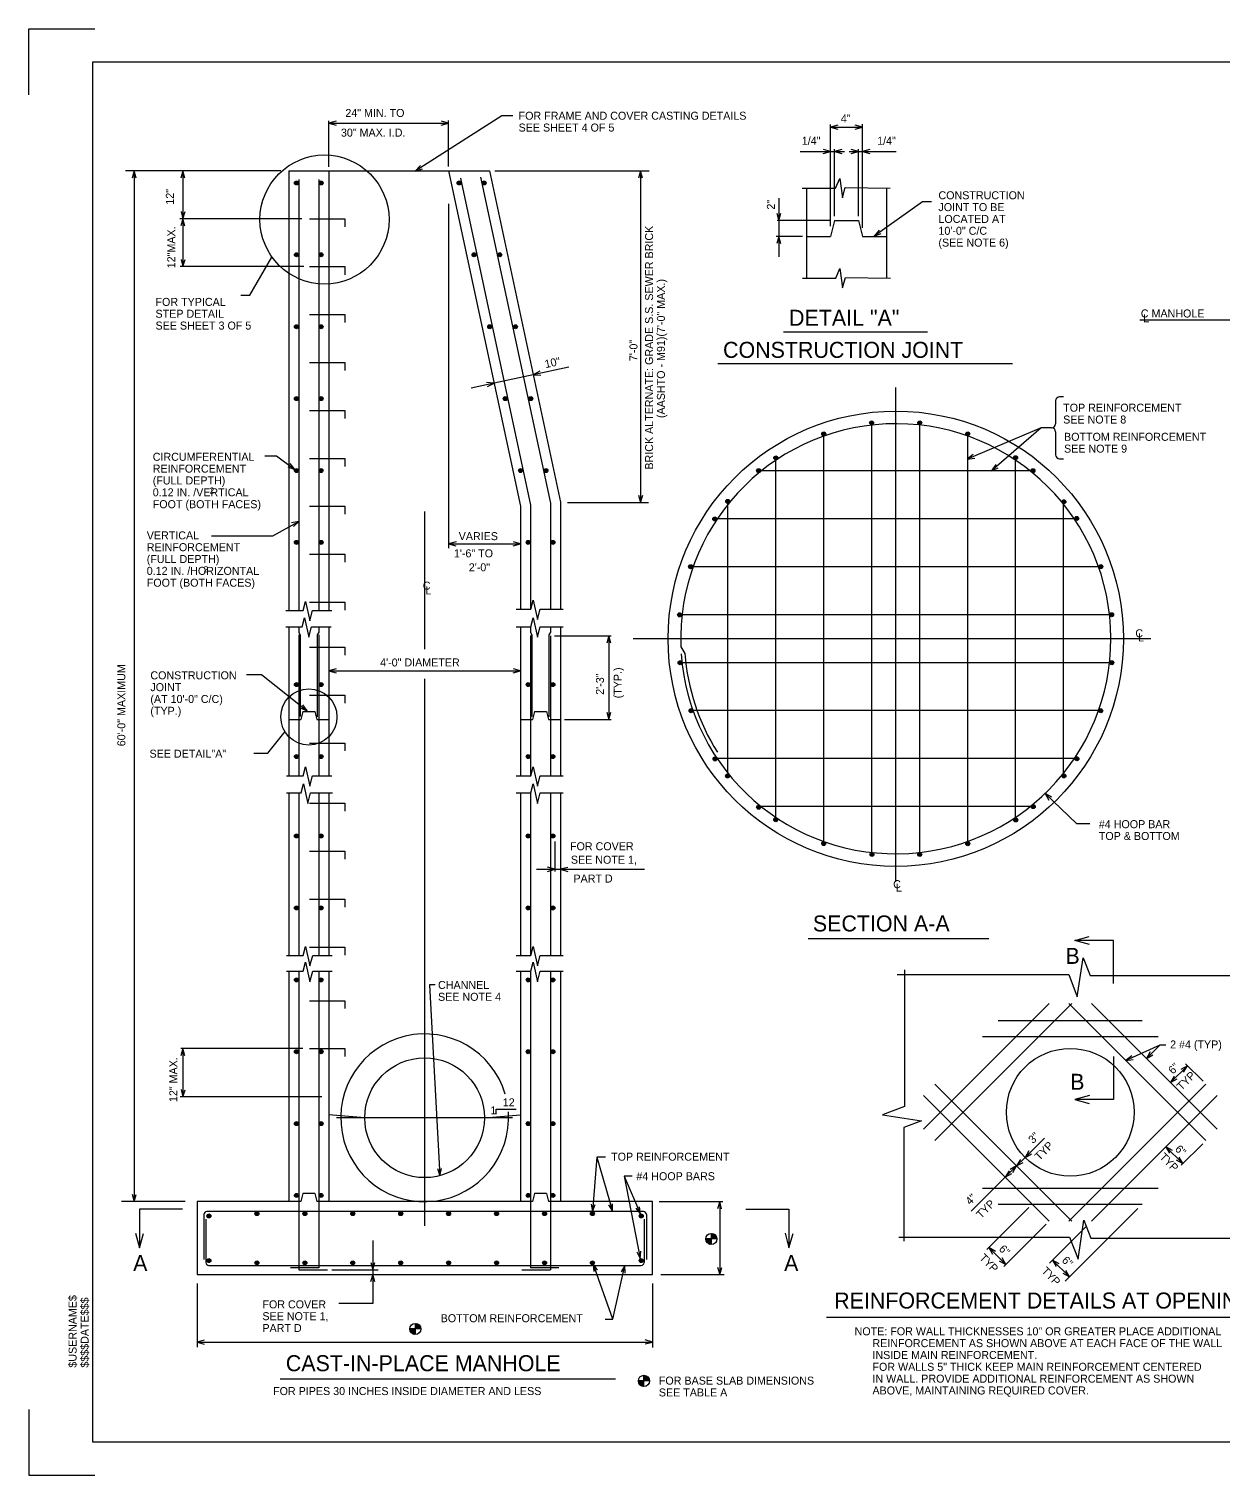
# Model space of a CAD drawing. Extents: x 150.5 to 188.6, y 6.9 to 28.9.
# Drawn here: x 150.53 to 168.7, y 6.86 to 28.86 of the extents above; entities that cross this region are included whole.
import ezdxf

# ---------------------------------------------------------------- set-up
doc = ezdxf.new("R2010")
doc.units = 0
for name, color, linetype in [('Border', 7, 'Continuous'), ('Level 1', 7, 'Continuous'), ('Plot', 7, 'Continuous'), ('Text', 7, 'Continuous')]:
    doc.layers.add(name, color=color, linetype=linetype)

msp = doc.modelspace()

# ---------------------------------------------------------------- linework, layer by layer
at = {"layer": 'Border'}
msp.add_lwpolyline([(177.152, 7.36), (177.152, 12.178), (185.042, 12.178), (185.042, 11.037), (177.152, 11.037), (177.152, 8.374), (185.042, 8.374), (185.042, 7.36), (151.507, 7.36), (151.507, 28.356), (185.042, 28.356), (185.042, 8.374)], dxfattribs=at)
at = {"layer": 'Level 1'}
for p, q in [((155.095, 26.758), (155.095, 27.46)), ((155.095, 27.424), (156.918, 27.424)), ((156.918, 26.763), (156.918, 27.465)), ((162.727, 25.854), (162.727, 27.402)), ((162.727, 27.361), (163.213, 27.361)), ((162.727, 27.242), (162.727, 27.316)), ((163.213, 25.83), (163.213, 27.409)), ((162.262, 26.992), (162.727, 26.992)), ((162.727, 26.992), (162.788, 26.992)), ((162.788, 26.01), (162.788, 27.029)), ((162.788, 26.992), (162.938, 26.992)), ((163.008, 26.992), (163.152, 26.992)), ((163.152, 26.01), (163.152, 27.025)), ((163.152, 26.992), (163.213, 26.992)), ((163.213, 26.992), (163.724, 26.992)), ((154.364, 26.698), (152.005, 26.698)), ((152.134, 26.698), (152.134, 11.018)), ((152.878, 26.698), (152.878, 25.969)), ((154.488, 26.698), (157.539, 26.698)), ((154.488, 26.698), (154.488, 20.011)), ((155.095, 26.698), (155.095, 20.011)), ((157.619, 26.698), (159.97, 26.698)), ((159.837, 26.698), (159.837, 21.652)), ((154.64, 26.565), (154.64, 20.011)), ((154.944, 26.565), (154.944, 20.011)), ((162.362, 26.435), (162.362, 25.065)), ((163.577, 26.435), (163.577, 25.065)), ((156.918, 26.198), (156.918, 20.958)), ((161.941, 26.282), (161.941, 25.943)), ((154.687, 25.969), (152.831, 25.969)), ((152.878, 25.969), (152.878, 25.24)), ((162.709, 25.943), (161.912, 25.943)), ((161.941, 25.943), (161.941, 25.691)), ((162.788, 25.943), (162.727, 25.7)), ((162.788, 25.943), (163.152, 25.943)), ((163.152, 25.943), (163.213, 25.7)), ((162.301, 25.7), (161.9, 25.7)), ((161.941, 25.7), (161.941, 25.388)), ((162.362, 25.7), (162.727, 25.7)), ((163.213, 25.7), (163.577, 25.7)), ((154.714, 25.24), (152.835, 25.24)), ((167.432, 24.43), (173.101, 24.43)), ((162.009, 24.247), (164.202, 24.247)), ((161.014, 23.765), (165.492, 23.765)), ((158.204, 23.596), (157.61, 23.468)), ((158.747, 23.712), (158.204, 23.596)), ((157.61, 23.468), (157.263, 23.394)), ((163.718, 15.881), (163.718, 23.402)), ((162.624, 16.497), (162.624, 22.663)), ((163.354, 16.329), (163.354, 22.831)), ((164.083, 16.329), (164.083, 22.831)), ((165.93, 22.789), (164.805, 22.311)), ((164.812, 16.497), (164.812, 22.663)), ((165.93, 22.789), (165.173, 22.134)), ((166.087, 22.789), (165.93, 22.789)), ((154.125, 22.363), (154.298, 22.363)), ((154.298, 22.363), (154.577, 22.153)), ((161.896, 16.864), (161.896, 22.297)), ((165.541, 16.864), (165.541, 22.297)), ((165.765, 22.132), (161.671, 22.132)), ((158.726, 21.652), (159.959, 21.652)), ((161.166, 17.533), (161.166, 21.668)), ((166.27, 17.533), (166.27, 21.627)), ((156.554, 19.42), (156.554, 21.515)), ((166.435, 21.403), (160.967, 21.403)), ((156.918, 21.025), (158.012, 21.025)), ((166.801, 20.674), (160.635, 20.674)), ((166.969, 19.945), (160.467, 19.945)), ((154.488, 19.756), (154.488, 17.506)), ((154.64, 19.756), (154.64, 19.676)), ((154.64, 19.676), (154.662, 19.64)), ((154.64, 19.64), (154.64, 17.506)), ((154.944, 19.678), (154.92, 19.64)), ((154.944, 19.756), (154.944, 19.678)), ((154.944, 19.64), (154.944, 17.506)), ((155.095, 19.756), (155.095, 17.506)), ((158.163, 19.676), (158.185, 19.64)), ((158.467, 19.678), (158.444, 19.64)), ((158.53, 19.623), (159.389, 19.623)), ((159.356, 19.623), (159.356, 18.353)), ((167.599, 19.58), (159.724, 19.58)), ((160.449, 19.458), (160.512, 19.355)), ((166.969, 19.216), (160.467, 19.216)), ((155.095, 19.091), (158.012, 19.091)), ((156.554, 10.651), (156.554, 18.973)), ((166.801, 18.487), (160.635, 18.487)), ((154.488, 18.353), (154.67, 18.353)), ((154.701, 18.475), (154.67, 18.353)), ((154.701, 18.475), (154.883, 18.475)), ((154.883, 18.475), (154.913, 18.353)), ((154.913, 18.353), (155.095, 18.353)), ((158.012, 18.353), (158.194, 18.353)), ((158.224, 18.475), (158.194, 18.353)), ((158.224, 18.475), (158.406, 18.475)), ((158.406, 18.475), (158.437, 18.353)), ((158.437, 18.353), (158.619, 18.353)), ((158.679, 18.353), (159.389, 18.353)), ((166.435, 17.758), (161.002, 17.758)), ((154.488, 17.235), (154.488, 14.765)), ((154.64, 17.235), (154.64, 14.765)), ((154.944, 17.235), (154.944, 14.765)), ((155.095, 17.235), (155.095, 14.765)), ((165.765, 17.029), (161.671, 17.029)), ((158.533, 16.497), (158.532, 16.04)), ((158.254, 16.073), (158.532, 16.073)), ((158.532, 16.073), (158.619, 16.073)), ((158.619, 16.073), (159.897, 16.073)), ((162.387, 15.023), (165.134, 15.023)), ((154.488, 14.522), (154.488, 11.018)), ((154.64, 14.522), (154.64, 9.98)), ((154.944, 14.522), (154.944, 10.009)), ((155.095, 14.522), (155.095, 11.018)), ((164.138, 12.119), (166.051, 14.031)), ((164.31, 11.947), (166.394, 14.031)), ((166.349, 14.031), (168.434, 11.947)), ((166.693, 14.031), (168.606, 12.119)), ((165.277, 13.774), (167.466, 13.774)), ((165.035, 13.531), (167.709, 13.531)), ((154.7, 13.346), (152.844, 13.346)), ((152.878, 13.346), (152.878, 12.61)), ((168.154, 13.086), (167.896, 12.828)), ((168.126, 13.114), (168.391, 12.849)), ((164.31, 12.806), (166.394, 10.722)), ((166.35, 10.722), (168.434, 12.806)), ((154.988, 12.61), (152.835, 12.61)), ((164.138, 12.634), (166.051, 10.722)), ((166.693, 10.722), (168.606, 12.634)), ((155.642, 12.294), (155.095, 12.34)), ((157.465, 12.294), (158.012, 12.34)), ((157.891, 12.294), (155.211, 12.294)), ((165.685, 11.689), (165.978, 11.983)), ((168.387, 11.9), (168.06, 11.574)), ((159.171, 11.693), (159.108, 10.868)), ((165.556, 11.561), (165.685, 11.689)), ((167.825, 11.854), (168.083, 11.596)), ((164.867, 10.871), (165.556, 11.561)), ((165.035, 11.222), (167.709, 11.222)), ((152.913, 11.018), (151.941, 11.018)), ((153.091, 11.018), (153.091, 9.908)), ((154.67, 11.018), (153.091, 11.018)), ((154.7, 11.14), (154.67, 11.018)), ((154.883, 11.14), (154.7, 11.14)), ((154.883, 11.14), (154.913, 11.018)), ((158.194, 11.018), (154.913, 11.018)), ((158.406, 11.14), (158.224, 11.14)), ((160.016, 11.018), (158.437, 11.018)), ((160.016, 9.908), (160.016, 11.018)), ((160.122, 11.018), (161.09, 11.018)), ((161.04, 11.018), (161.04, 9.908)), ((153.195, 10.821), (153.195, 10.139)), ((159.88, 10.866), (153.24, 10.866)), ((159.926, 10.821), (159.926, 10.139)), ((165.103, 10.289), (165.741, 10.928)), ((165.277, 10.98), (167.466, 10.98)), ((166.294, 9.807), (167.401, 10.914)), ((153.227, 10.754), (153.227, 10.092)), ((159.891, 10.754), (159.891, 10.092)), ((165.36, 10.032), (166.006, 10.677)), ((166.054, 10.083), (166.608, 10.636)), ((155.763, 10.427), (155.763, 9.98)), ((160.91, 10.366), (160.828, 10.447)), ((160.999, 10.451), (160.829, 10.451)), ((160.894, 10.368), (160.831, 10.432)), ((160.914, 10.376), (160.839, 10.451)), ((160.873, 10.376), (160.839, 10.411)), ((160.914, 10.389), (160.851, 10.451)), ((160.914, 10.402), (160.865, 10.451)), ((160.914, 10.416), (160.879, 10.451)), ((160.914, 10.429), (160.892, 10.451)), ((160.914, 10.443), (160.905, 10.451)), ((160.998, 10.451), (160.914, 10.536)), ((160.914, 10.366), (160.914, 10.536)), ((160.986, 10.451), (160.914, 10.523)), ((160.972, 10.451), (160.914, 10.51)), ((160.959, 10.451), (160.914, 10.496)), ((160.945, 10.451), (160.914, 10.483)), ((160.932, 10.451), (160.914, 10.469)), ((160.919, 10.451), (160.914, 10.456)), ((160.997, 10.466), (160.928, 10.534)), ((160.991, 10.485), (160.947, 10.529)), ((165.132, 10.319), (165.39, 10.062)), ((166.101, 10.129), (166.358, 9.872)), ((153.091, 9.908), (160.016, 9.908)), ((153.273, 10.047), (159.846, 10.047)), ((154.944, 10.009), (154.511, 10.009)), ((154.64, 9.98), (155.075, 9.98)), ((155.14, 9.98), (155.846, 9.98)), ((155.763, 9.98), (155.763, 9.908)), ((155.763, 9.908), (155.763, 9.469)), ((158.032, 9.98), (158.467, 9.98)), ((158.596, 10.011), (158.163, 10.011)), ((159.413, 9.233), (159.116, 10.07)), ((160.143, 9.908), (161.11, 9.908)), ((153.091, 9.774), (153.091, 8.806)), ((160.016, 9.774), (160.016, 8.802)), ((155.763, 9.469), (155.25, 9.469)), ((162.665, 9.261), (170.732, 9.261)), ((156.497, 9.082), (156.327, 9.082)), ((156.408, 8.997), (156.327, 9.078)), ((156.393, 8.999), (156.329, 9.063)), ((156.412, 9.007), (156.337, 9.082)), ((156.372, 9.007), (156.337, 9.041)), ((156.412, 9.02), (156.35, 9.082)), ((156.412, 9.033), (156.364, 9.082)), ((156.412, 9.047), (156.377, 9.082)), ((156.412, 9.06), (156.39, 9.082)), ((156.412, 9.074), (156.404, 9.082)), ((156.497, 9.082), (156.412, 9.167)), ((156.412, 8.997), (156.412, 9.167)), ((156.484, 9.082), (156.412, 9.154)), ((156.47, 9.082), (156.412, 9.141)), ((156.457, 9.082), (156.412, 9.127)), ((156.444, 9.082), (156.412, 9.114)), ((156.431, 9.082), (156.412, 9.1)), ((156.417, 9.082), (156.412, 9.087)), ((156.496, 9.097), (156.427, 9.165)), ((156.49, 9.116), (156.446, 9.16)), ((153.091, 8.883), (160.016, 8.883)), ((159.973, 8.292), (159.888, 8.377)), ((159.888, 8.207), (159.888, 8.377)), ((159.96, 8.291), (159.888, 8.364)), ((159.972, 8.306), (159.903, 8.375)), ((159.966, 8.326), (159.922, 8.369)), ((154.357, 8.324), (159.457, 8.324)), ((159.973, 8.291), (159.803, 8.291)), ((159.884, 8.206), (159.803, 8.288)), ((159.869, 8.208), (159.805, 8.273)), ((159.888, 8.217), (159.813, 8.291)), ((159.848, 8.217), (159.813, 8.251)), ((159.888, 8.23), (159.826, 8.291)), ((159.888, 8.243), (159.839, 8.291)), ((159.888, 8.257), (159.853, 8.291)), ((159.888, 8.27), (159.866, 8.291)), ((159.888, 8.283), (159.879, 8.291)), ((159.946, 8.291), (159.888, 8.35)), ((159.933, 8.291), (159.888, 8.337)), ((159.92, 8.291), (159.888, 8.323)), ((159.906, 8.291), (159.888, 8.31)), ((159.893, 8.291), (159.888, 8.297))]:
    msp.add_line(p, q, dxfattribs=at)
for points in [[(157.895, 27.532), (157.727, 27.532), (156.411, 26.694)], [(155.207, 27.454), (155.095, 27.424), (155.205, 27.393)], [(156.806, 27.394), (156.918, 27.424), (156.808, 27.455)], [(162.839, 27.391), (162.727, 27.361), (162.837, 27.33)], [(163.101, 27.331), (163.213, 27.361), (163.103, 27.392)], [(162.615, 26.961), (162.727, 26.992), (162.617, 27.023)], [(162.899, 27.022), (162.788, 26.992), (162.898, 26.96)], [(163.04, 26.961), (163.152, 26.992), (163.042, 27.023)], [(163.325, 27.022), (163.213, 26.992), (163.323, 26.96)], [(152.164, 26.586), (152.134, 26.698), (152.103, 26.588)], [(152.908, 26.586), (152.878, 26.698), (152.847, 26.588)], [(156.489, 26.779), (156.411, 26.694), (156.52, 26.727)], [(156.918, 26.698), (158.012, 21.595), (158.012, 20.031)], [(157.539, 26.698), (158.619, 21.659), (158.619, 20.031)], [(159.868, 26.586), (159.837, 26.698), (159.806, 26.588)], [(157.098, 26.584), (158.163, 21.611), (158.163, 20.031)], [(157.404, 26.603), (158.467, 21.643), (158.467, 20.031)], [(162.296, 26.435), (162.803, 26.435), (162.865, 26.582), (162.906, 26.288), (162.947, 26.443), (163.633, 26.434)], [(164.26, 26.227), (164.123, 26.227), (163.391, 25.704)], [(152.908, 25.857), (152.878, 25.969), (152.847, 25.859)], [(152.848, 26.08), (152.878, 25.969), (152.909, 26.078)], [(154.804, 25.969), (155.339, 25.969), (155.339, 25.847)], [(161.911, 26.055), (161.941, 25.943), (161.972, 26.053)], [(163.464, 25.793), (163.391, 25.704), (163.498, 25.742)], [(161.971, 25.588), (161.941, 25.7), (161.91, 25.59)], [(152.848, 25.351), (152.878, 25.24), (152.909, 25.349)], [(153.76, 24.808), (153.897, 24.808), (154.231, 25.385)], [(154.804, 25.24), (155.339, 25.24), (155.339, 25.118)], [(162.301, 25.065), (162.808, 25.065), (162.869, 25.212), (162.91, 24.918), (162.951, 25.073), (163.638, 25.064)], [(154.804, 24.511), (155.339, 24.511), (155.339, 24.389)], [(154.804, 23.782), (155.339, 23.782), (155.339, 23.66)], [(158.307, 23.649), (158.204, 23.596), (158.318, 23.588)], [(157.507, 23.416), (157.61, 23.468), (157.496, 23.476)], [(166.148, 23.199), (166.148, 22.85)], [(166.271, 23.26), (166.209, 23.26)], [(154.804, 23.053), (155.339, 23.053), (155.339, 22.931)], [(166.148, 22.728), (166.148, 22.379)], [(154.47, 22.196), (154.577, 22.153), (154.508, 22.244)], [(154.804, 22.324), (155.339, 22.324), (155.339, 22.202)], [(164.896, 22.383), (164.805, 22.311), (164.918, 22.326)], [(165.238, 22.23), (165.173, 22.134), (165.276, 22.182)], [(166.209, 22.318), (166.271, 22.318)], [(154.804, 21.595), (155.339, 21.595), (155.339, 21.473)], [(159.807, 21.764), (159.837, 21.652), (159.869, 21.762)], [(153.31, 21.148), (154.242, 21.148), (154.641, 21.366)], [(154.557, 21.286), (154.641, 21.366), (154.529, 21.341)], [(157.03, 21.055), (156.918, 21.025), (157.028, 20.994)], [(157.9, 20.995), (158.012, 21.025), (157.902, 21.056)], [(154.804, 20.866), (155.339, 20.866), (155.339, 20.744)], [(154.44, 20.011), (154.704, 20.011), (154.74, 20.148), (154.805, 19.852), (154.848, 20.011), (155.144, 20.011)], [(154.804, 20.136), (155.339, 20.136), (155.339, 20.015)], [(157.943, 20.031), (158.166, 20.031), (158.202, 20.168), (158.267, 19.872), (158.311, 20.031), (158.658, 20.031)], [(154.44, 19.76), (154.689, 19.76), (154.726, 19.897), (154.791, 19.602), (154.834, 19.76), (155.129, 19.76)], [(157.943, 19.76), (158.166, 19.76), (158.202, 19.897), (158.267, 19.602), (158.311, 19.76), (158.658, 19.76)], [(154.662, 19.64), (154.662, 18.4)], [(154.92, 19.64), (154.92, 18.393)], [(158.012, 19.756), (158.012, 17.506)], [(158.163, 19.756), (158.163, 19.676)], [(158.163, 19.632), (158.163, 17.506)], [(158.185, 19.64), (158.185, 18.4)], [(158.444, 19.64), (158.444, 18.393)], [(158.467, 19.756), (158.467, 19.678)], [(158.467, 19.623), (158.467, 17.506)], [(158.619, 19.756), (158.619, 17.506)], [(159.386, 19.511), (159.356, 19.623), (159.325, 19.513)], [(154.804, 19.452), (155.339, 19.452), (155.339, 19.331)], [(153.844, 19.035), (154.07, 19.035), (154.766, 18.483)], [(155.207, 19.121), (155.095, 19.091), (155.205, 19.06)], [(157.9, 19.061), (158.012, 19.091), (157.902, 19.122)], [(154.804, 18.723), (155.339, 18.723), (155.339, 18.602)], [(154.66, 18.529), (154.766, 18.483), (154.699, 18.576)], [(159.326, 18.465), (159.356, 18.353), (159.387, 18.463)], [(153.955, 17.839), (154.169, 17.839), (154.431, 18.168)], [(154.804, 17.994), (155.339, 17.994), (155.339, 17.873)], [(154.452, 17.494), (154.704, 17.494), (154.74, 17.632), (154.805, 17.336), (154.848, 17.494), (155.144, 17.494)], [(157.943, 17.494), (158.166, 17.494), (158.202, 17.632), (158.267, 17.336), (158.311, 17.494), (158.658, 17.494)], [(154.452, 17.235), (154.675, 17.235), (154.711, 17.372), (154.776, 17.076), (154.819, 17.235), (155.151, 17.235)], [(157.943, 17.235), (158.166, 17.235), (158.202, 17.372), (158.267, 17.076), (158.311, 17.235), (158.658, 17.235)], [(158.012, 17.235), (158.012, 14.765)], [(158.163, 17.235), (158.163, 14.765)], [(158.467, 17.235), (158.467, 14.765)], [(158.619, 17.235), (158.619, 14.765)], [(166.669, 16.763), (166.472, 16.763), (165.988, 17.224)], [(166.089, 17.169), (165.988, 17.224), (166.046, 17.126)], [(154.804, 17.078), (155.339, 17.078), (155.339, 16.956)], [(154.804, 16.349), (155.339, 16.349), (155.339, 16.227)], [(158.421, 16.042), (158.532, 16.073), (158.422, 16.104)], [(158.731, 16.103), (158.619, 16.073), (158.729, 16.041)], [(154.804, 15.62), (155.339, 15.62), (155.339, 15.498)], [(166.664, 14.929), (166.441, 14.989), (166.66, 15.051)], [(167.029, 14.335), (167.029, 14.989), (166.441, 14.989)], [(154.452, 14.763), (154.707, 14.763), (154.743, 14.9), (154.808, 14.604), (154.851, 14.763), (155.147, 14.763)], [(154.804, 14.891), (155.339, 14.891), (155.339, 14.769)], [(157.943, 14.763), (158.166, 14.763), (158.202, 14.9), (158.267, 14.604), (158.311, 14.763), (158.658, 14.763)], [(154.452, 14.522), (154.707, 14.522), (154.743, 14.659), (154.808, 14.363), (154.851, 14.522), (155.147, 14.522)], [(157.943, 14.522), (158.166, 14.522), (158.202, 14.659), (158.267, 14.363), (158.311, 14.522), (158.658, 14.522)], [(158.012, 14.522), (158.012, 11.018)], [(158.163, 14.522), (158.163, 10.011)], [(158.467, 14.522), (158.467, 9.98)], [(158.619, 14.522), (158.619, 11.018)], [(163.853, 14.543), (163.853, 12.467), (163.517, 12.338), (164.111, 12.248), (163.84, 12.144), (163.84, 10.417)], [(163.74, 14.471), (166.349, 14.471), (166.478, 14.135), (166.569, 14.729), (166.672, 14.458), (169.166, 14.458)], [(156.714, 14.314), (156.628, 14.314), (156.784, 11.413)], [(154.804, 14.075), (155.339, 14.075), (155.339, 13.954)], [(152.908, 13.234), (152.878, 13.346), (152.847, 13.236)], [(154.804, 13.346), (155.339, 13.346), (155.339, 13.225)], [(167.029, 13.227), (167.029, 12.573), (166.441, 12.573)], [(167.732, 13.399), (167.217, 13.164)], [(167.306, 13.237), (167.217, 13.164), (167.329, 13.181)], [(167.823, 13.399), (167.732, 13.399), (167.529, 13.195)], [(167.586, 13.296), (167.529, 13.195), (167.628, 13.251)], [(168.096, 12.986), (168.154, 13.086), (168.054, 13.03)], [(167.954, 12.929), (167.896, 12.828), (167.996, 12.884)], [(152.848, 12.722), (152.878, 12.61), (152.909, 12.72)], [(166.664, 12.633), (166.441, 12.573), (166.66, 12.511)], [(157.639, 12.35), (157.639, 12.426), (157.943, 12.426)], [(159.304, 11.693), (159.171, 11.693), (159.409, 10.871)], [(165.614, 11.661), (165.556, 11.561), (165.655, 11.616)], [(165.742, 11.79), (165.685, 11.689), (165.784, 11.745)], [(167.926, 11.796), (167.825, 11.854), (167.881, 11.754)], [(167.983, 11.654), (168.083, 11.596), (168.027, 11.696)], [(156.748, 11.523), (156.784, 11.413), (156.81, 11.524)], [(165.442, 11.489), (165.384, 11.389), (165.484, 11.444)], [(165.498, 11.46), (165.556, 11.561), (165.456, 11.505)], [(159.71, 11.407), (159.589, 11.407), (159.837, 10.827)], [(159.589, 11.407), (159.833, 10.151)], [(152.104, 11.13), (152.134, 11.018), (152.165, 11.128)], [(158.224, 11.14), (158.194, 11.018)], [(158.406, 11.14), (158.437, 11.018)], [(161.07, 10.907), (161.04, 11.018), (161.008, 10.909)], [(152.871, 10.904), (152.217, 10.904), (152.217, 10.316)], [(159.087, 10.982), (159.108, 10.868), (159.148, 10.976)], [(159.349, 10.97), (159.409, 10.871), (159.408, 10.985)], [(159.765, 10.918), (159.837, 10.827), (159.822, 10.941)], [(161.44, 10.904), (162.094, 10.904), (162.094, 10.316)], [(163.763, 10.478), (166.36, 10.478), (166.49, 10.142), (166.58, 10.736), (166.683, 10.465), (169.178, 10.465)], [(152.157, 10.539), (152.217, 10.316), (152.279, 10.535)], [(162.034, 10.539), (162.094, 10.316), (162.156, 10.535)], [(159.782, 10.255), (159.833, 10.151), (159.843, 10.265)], [(165.233, 10.262), (165.132, 10.319), (165.188, 10.22)], [(165.29, 10.119), (165.39, 10.062), (165.335, 10.161)], [(166.201, 10.072), (166.101, 10.129), (166.156, 10.03)], [(155.793, 9.796), (155.763, 9.908), (155.732, 9.798)], [(155.733, 10.092), (155.763, 9.98), (155.794, 10.09)], [(159.182, 9.974), (159.116, 10.07), (159.124, 9.956)], [(159.296, 9.233), (159.413, 9.233), (159.599, 10.048)], [(159.603, 9.932), (159.599, 10.048), (159.544, 9.948)], [(161.009, 10.02), (161.04, 9.908), (161.071, 10.018)], [(166.258, 9.929), (166.358, 9.872), (166.303, 9.971)], [(153.202, 8.913), (153.091, 8.883), (153.2, 8.852)], [(159.905, 8.853), (160.016, 8.883), (159.907, 8.914)]]:
    msp.add_lwpolyline(points, dxfattribs=at)
for centre, radius in [((155.03, 25.957), 0.982), ((154.604, 26.513), 0.0303), ((154.604, 26.513), 0.0229), ((154.604, 26.513), 0.0164), ((154.604, 26.513), 0.00928), ((154.979, 26.513), 0.0303), ((154.979, 26.513), 0.0229), ((154.979, 26.513), 0.0164), ((154.979, 26.513), 0.00928), ((157.078, 26.513), 0.0303), ((157.078, 26.513), 0.0229), ((157.078, 26.513), 0.0164), ((157.078, 26.513), 0.00928), ((157.458, 26.513), 0.0303), ((157.458, 26.513), 0.0229), ((157.458, 26.513), 0.0164), ((157.458, 26.513), 0.00928), ((154.604, 25.42), 0.0303), ((154.604, 25.42), 0.0229), ((154.604, 25.42), 0.0164), ((154.604, 25.42), 0.00928), ((154.979, 25.42), 0.0303), ((154.979, 25.42), 0.0229), ((154.979, 25.42), 0.0164), ((154.979, 25.42), 0.00928), ((157.304, 25.42), 0.0303), ((157.304, 25.42), 0.0229), ((157.304, 25.42), 0.0164), ((157.304, 25.42), 0.00928), ((157.696, 25.42), 0.0303), ((157.696, 25.42), 0.0229), ((157.696, 25.42), 0.0164), ((157.696, 25.42), 0.00928), ((154.604, 24.326), 0.0303), ((154.604, 24.326), 0.0229), ((154.604, 24.326), 0.0164), ((154.604, 24.326), 0.00928), ((154.979, 24.326), 0.0303), ((154.979, 24.326), 0.0229), ((154.979, 24.326), 0.0164), ((154.979, 24.326), 0.00928), ((157.542, 24.326), 0.0303), ((157.542, 24.326), 0.0229), ((157.542, 24.326), 0.0164), ((157.542, 24.326), 0.00928), ((157.934, 24.326), 0.0303), ((157.934, 24.326), 0.0229), ((157.934, 24.326), 0.0164), ((157.934, 24.326), 0.00928), ((154.604, 23.233), 0.0303), ((154.604, 23.233), 0.0229), ((154.604, 23.233), 0.0164), ((154.604, 23.233), 0.00928), ((154.979, 23.233), 0.0303), ((154.979, 23.233), 0.0229), ((154.979, 23.233), 0.0164), ((154.979, 23.233), 0.00928), ((157.78, 23.233), 0.0303), ((157.78, 23.233), 0.0229), ((157.78, 23.233), 0.0164), ((157.78, 23.233), 0.00928), ((158.166, 23.233), 0.0303), ((158.166, 23.233), 0.0229), ((158.166, 23.233), 0.0164), ((158.166, 23.233), 0.00928), ((163.718, 19.58), 3.463), ((163.35, 22.864), 0.0303), ((163.35, 22.864), 0.0229), ((163.35, 22.864), 0.0164), ((164.083, 22.864), 0.0303), ((164.083, 22.864), 0.0229), ((164.083, 22.864), 0.0164), ((162.622, 22.696), 0.0303), ((162.622, 22.696), 0.0229), ((162.622, 22.696), 0.0164), ((162.622, 22.696), 0.00928), ((163.35, 22.864), 0.00928), ((164.083, 22.864), 0.00928), ((164.813, 22.697), 0.0303), ((164.813, 22.697), 0.0229), ((164.813, 22.697), 0.0164), ((164.813, 22.697), 0.00928), ((161.894, 22.332), 0.0303), ((161.894, 22.332), 0.0229), ((161.894, 22.332), 0.0164), ((161.894, 22.332), 0.00928), ((165.539, 22.334), 0.0303), ((165.539, 22.334), 0.0229), ((165.539, 22.334), 0.0164), ((165.539, 22.334), 0.00928), ((154.604, 22.139), 0.0303), ((154.604, 22.139), 0.0229), ((154.604, 22.139), 0.0164), ((154.604, 22.139), 0.00928), ((154.979, 22.139), 0.0303), ((154.979, 22.139), 0.0229), ((154.979, 22.139), 0.0164), ((154.979, 22.139), 0.00928), ((158.011, 22.139), 0.0303), ((158.011, 22.139), 0.0229), ((158.011, 22.139), 0.0164), ((158.011, 22.139), 0.00928), ((158.398, 22.139), 0.0303), ((158.398, 22.139), 0.0229), ((158.398, 22.139), 0.0164), ((158.398, 22.139), 0.00928), ((161.632, 22.136), 0.0303), ((161.632, 22.136), 0.0229), ((161.632, 22.136), 0.0164), ((161.632, 22.136), 0.00928), ((165.805, 22.137), 0.0303), ((165.805, 22.137), 0.0229), ((165.805, 22.137), 0.0164), ((165.805, 22.137), 0.00928), ((161.163, 21.67), 0.0303), ((161.163, 21.67), 0.0229), ((161.163, 21.67), 0.0164), ((161.163, 21.67), 0.00928), ((166.274, 21.663), 0.0303), ((166.274, 21.663), 0.0229), ((166.274, 21.663), 0.0164), ((166.274, 21.663), 0.00928), ((160.966, 21.403), 0.0303), ((160.966, 21.403), 0.0229), ((160.966, 21.403), 0.0164), ((160.966, 21.403), 0.00928), ((166.47, 21.41), 0.0303), ((166.47, 21.41), 0.0229), ((166.47, 21.41), 0.0164), ((166.47, 21.41), 0.00928), ((154.604, 21.046), 0.0303), ((154.604, 21.046), 0.0229), ((154.604, 21.046), 0.0164), ((154.604, 21.046), 0.00928), ((154.979, 21.046), 0.0303), ((154.979, 21.046), 0.0229), ((154.979, 21.046), 0.0164), ((154.979, 21.046), 0.00928), ((158.128, 21.046), 0.0303), ((158.128, 21.046), 0.0229), ((158.128, 21.046), 0.0164), ((158.128, 21.046), 0.00928), ((158.503, 21.046), 0.0303), ((158.503, 21.046), 0.0229), ((158.503, 21.046), 0.0164), ((158.503, 21.046), 0.00928), ((160.598, 20.676), 0.0303), ((160.598, 20.676), 0.0229), ((160.598, 20.676), 0.0164), ((160.598, 20.676), 0.00928), ((166.836, 20.677), 0.0303), ((166.836, 20.677), 0.0229), ((166.836, 20.677), 0.0164), ((166.836, 20.677), 0.00928), ((160.43, 19.944), 0.0303), ((160.43, 19.944), 0.0229), ((160.43, 19.944), 0.0164), ((160.43, 19.944), 0.00928), ((167.001, 19.946), 0.0303), ((167.001, 19.946), 0.0229), ((167.001, 19.946), 0.0164), ((167.001, 19.946), 0.00928), ((160.438, 19.215), 0.0303), ((160.438, 19.215), 0.0229), ((160.438, 19.215), 0.0164), ((160.438, 19.215), 0.00928), ((167.003, 19.216), 0.0303), ((167.003, 19.216), 0.0229), ((167.003, 19.216), 0.0164), ((167.003, 19.216), 0.00928), ((154.792, 18.391), 0.427), ((154.604, 18.883), 0.0303), ((154.604, 18.883), 0.0229), ((154.604, 18.883), 0.0164), ((154.604, 18.883), 0.00928), ((154.979, 18.883), 0.0303), ((154.979, 18.883), 0.0229), ((154.979, 18.883), 0.0164), ((154.979, 18.883), 0.00928), ((158.128, 18.883), 0.0303), ((158.128, 18.883), 0.0229), ((158.128, 18.883), 0.0164), ((158.128, 18.883), 0.00928), ((158.503, 18.883), 0.0303), ((158.503, 18.883), 0.0229), ((158.503, 18.883), 0.0164), ((158.503, 18.883), 0.00928), ((160.605, 18.486), 0.0303), ((160.605, 18.486), 0.0229), ((160.605, 18.486), 0.0164), ((160.605, 18.486), 0.00928), ((166.836, 18.484), 0.0303), ((166.836, 18.484), 0.0229), ((166.836, 18.484), 0.0164), ((166.836, 18.484), 0.00928), ((154.604, 17.789), 0.0303), ((154.979, 17.789), 0.0303), ((158.128, 17.789), 0.0303), ((158.503, 17.789), 0.0303), ((154.604, 17.789), 0.0229), ((154.604, 17.789), 0.0164), ((154.604, 17.789), 0.00928), ((154.979, 17.789), 0.0229), ((154.979, 17.789), 0.0164), ((154.979, 17.789), 0.00928), ((158.128, 17.789), 0.0229), ((158.128, 17.789), 0.0164), ((158.128, 17.789), 0.00928), ((158.503, 17.789), 0.0229), ((158.503, 17.789), 0.0164), ((158.503, 17.789), 0.00928), ((160.969, 17.753), 0.0303), ((160.969, 17.753), 0.0229), ((160.969, 17.753), 0.0164), ((160.969, 17.753), 0.00928), ((166.473, 17.754), 0.0303), ((166.473, 17.754), 0.0229), ((166.473, 17.754), 0.0164), ((166.473, 17.754), 0.00928), ((161.159, 17.493), 0.0303), ((161.159, 17.493), 0.0229), ((161.159, 17.493), 0.0164), ((161.159, 17.493), 0.00928), ((166.275, 17.494), 0.0303), ((166.275, 17.494), 0.0229), ((166.275, 17.494), 0.0164), ((166.275, 17.494), 0.00928), ((161.632, 17.018), 0.0303), ((161.632, 17.018), 0.0229), ((161.632, 17.018), 0.0164), ((161.632, 17.018), 0.00928), ((165.808, 17.026), 0.0303), ((165.808, 17.026), 0.0229), ((165.808, 17.026), 0.0164), ((165.808, 17.026), 0.00928), ((161.893, 16.828), 0.0303), ((161.893, 16.828), 0.0229), ((161.893, 16.828), 0.0164), ((161.893, 16.828), 0.00928), ((165.543, 16.824), 0.0303), ((165.543, 16.824), 0.0229), ((165.543, 16.824), 0.0164), ((165.543, 16.824), 0.00928), ((154.604, 16.58), 0.0303), ((154.604, 16.58), 0.0229), ((154.604, 16.58), 0.0164), ((154.604, 16.58), 0.00928), ((154.979, 16.58), 0.0303), ((154.979, 16.58), 0.0229), ((154.979, 16.58), 0.0164), ((154.979, 16.58), 0.00928), ((158.128, 16.58), 0.0303), ((158.128, 16.58), 0.0229), ((158.128, 16.58), 0.0164), ((158.128, 16.58), 0.00928), ((158.503, 16.58), 0.0303), ((158.503, 16.58), 0.0229), ((158.503, 16.58), 0.0164), ((158.503, 16.58), 0.00928), ((162.622, 16.465), 0.0303), ((162.622, 16.465), 0.0229), ((162.622, 16.465), 0.0164), ((162.622, 16.465), 0.00928), ((163.355, 16.299), 0.0303), ((163.355, 16.299), 0.0229), ((163.355, 16.299), 0.0164), ((163.355, 16.299), 0.00928), ((164.082, 16.299), 0.0303), ((164.082, 16.299), 0.0229), ((164.082, 16.299), 0.0164), ((164.082, 16.299), 0.00928), ((164.813, 16.463), 0.0303), ((164.813, 16.463), 0.0229), ((164.813, 16.463), 0.0164), ((164.813, 16.463), 0.00928), ((154.604, 15.486), 0.0303), ((154.604, 15.486), 0.0229), ((154.604, 15.486), 0.0164), ((154.604, 15.486), 0.00928), ((154.979, 15.486), 0.0303), ((154.979, 15.486), 0.0229), ((154.979, 15.486), 0.0164), ((154.979, 15.486), 0.00928), ((158.128, 15.486), 0.0303), ((158.128, 15.486), 0.0229), ((158.128, 15.486), 0.0164), ((158.128, 15.486), 0.00928), ((158.503, 15.486), 0.0303), ((158.503, 15.486), 0.0229), ((158.503, 15.486), 0.0164), ((158.503, 15.486), 0.00928), ((154.604, 14.392), 0.0303), ((154.604, 14.392), 0.0229), ((154.604, 14.392), 0.0164), ((154.604, 14.392), 0.00928), ((154.979, 14.392), 0.0303), ((154.979, 14.392), 0.0229), ((154.979, 14.392), 0.0164), ((154.979, 14.392), 0.00928), ((158.128, 14.392), 0.0303), ((158.128, 14.392), 0.0229), ((158.128, 14.392), 0.0164), ((158.128, 14.392), 0.00928), ((158.503, 14.392), 0.0303), ((158.503, 14.392), 0.0229), ((158.503, 14.392), 0.0164), ((158.503, 14.392), 0.00928), ((154.604, 13.299), 0.0303), ((154.604, 13.299), 0.0229), ((154.604, 13.299), 0.0164), ((154.604, 13.299), 0.00928), ((154.979, 13.299), 0.0303), ((154.979, 13.299), 0.0229), ((154.979, 13.299), 0.0164), ((154.979, 13.299), 0.00928), ((156.553, 12.294), 0.911), ((158.128, 13.299), 0.0303), ((158.128, 13.299), 0.0229), ((158.128, 13.299), 0.0164), ((158.128, 13.299), 0.00928), ((158.503, 13.299), 0.0303), ((158.503, 13.299), 0.0229), ((158.503, 13.299), 0.0164), ((158.503, 13.299), 0.00928), ((166.372, 12.377), 0.972), ((154.604, 12.205), 0.0303), ((154.604, 12.205), 0.0229), ((154.604, 12.205), 0.0164), ((154.604, 12.205), 0.00928), ((154.979, 12.205), 0.0303), ((154.979, 12.205), 0.0229), ((154.979, 12.205), 0.0164), ((154.979, 12.205), 0.00928), ((158.128, 12.205), 0.0303), ((158.128, 12.205), 0.0229), ((158.128, 12.205), 0.0164), ((158.128, 12.205), 0.00928), ((158.503, 12.205), 0.0303), ((158.503, 12.205), 0.0229), ((158.503, 12.205), 0.0164), ((158.503, 12.205), 0.00928), ((154.604, 11.112), 0.0303), ((154.604, 11.112), 0.0229), ((154.604, 11.112), 0.0164), ((154.604, 11.112), 0.00928), ((154.979, 11.112), 0.0303), ((154.979, 11.112), 0.0229), ((154.979, 11.112), 0.0164), ((154.979, 11.112), 0.00928), ((158.128, 11.112), 0.0303), ((158.128, 11.112), 0.0229), ((158.128, 11.112), 0.0164), ((158.128, 11.112), 0.00928), ((158.503, 11.112), 0.0303), ((158.503, 11.112), 0.0229), ((158.503, 11.112), 0.0164), ((158.503, 11.112), 0.00928), ((153.271, 10.8), 0.0303), ((153.271, 10.8), 0.0229), ((153.271, 10.8), 0.0164), ((153.271, 10.8), 0.00928), ((154.002, 10.836), 0.0303), ((154.002, 10.836), 0.0229), ((154.002, 10.836), 0.0164), ((154.002, 10.836), 0.00928), ((154.731, 10.836), 0.0303), ((154.731, 10.836), 0.0229), ((154.731, 10.836), 0.0164), ((154.731, 10.836), 0.00928), ((155.46, 10.836), 0.0303), ((155.46, 10.836), 0.0229), ((155.46, 10.836), 0.0164), ((155.46, 10.836), 0.00928), ((156.189, 10.836), 0.0303), ((156.189, 10.836), 0.0229), ((156.189, 10.836), 0.0164), ((156.189, 10.836), 0.00928), ((156.918, 10.836), 0.0303), ((156.918, 10.836), 0.0229), ((156.918, 10.836), 0.0164), ((156.918, 10.836), 0.00928), ((157.647, 10.836), 0.0303), ((157.647, 10.836), 0.0229), ((157.647, 10.836), 0.0164), ((157.647, 10.836), 0.00928), ((158.376, 10.836), 0.0303), ((158.376, 10.836), 0.0229), ((158.376, 10.836), 0.0164), ((158.376, 10.836), 0.00928), ((159.105, 10.836), 0.0303), ((159.105, 10.836), 0.0229), ((159.105, 10.836), 0.0164), ((159.105, 10.836), 0.00928), ((159.846, 10.8), 0.0303), ((159.846, 10.8), 0.0229), ((159.846, 10.8), 0.0164), ((159.846, 10.8), 0.00928), ((160.914, 10.451), 0.0851), ((153.271, 10.122), 0.0303), ((153.271, 10.122), 0.0229), ((153.271, 10.122), 0.0164), ((153.271, 10.122), 0.00928), ((159.846, 10.122), 0.0303), ((159.846, 10.122), 0.0229), ((159.846, 10.122), 0.0164), ((159.846, 10.122), 0.00928), ((154.002, 10.087), 0.0303), ((154.002, 10.087), 0.0229), ((154.002, 10.087), 0.0164), ((154.002, 10.087), 0.00928), ((154.731, 10.087), 0.0303), ((154.731, 10.087), 0.0229), ((154.731, 10.087), 0.0164), ((154.731, 10.087), 0.00928), ((155.46, 10.087), 0.0303), ((155.46, 10.087), 0.0229), ((155.46, 10.087), 0.0164), ((155.46, 10.087), 0.00928), ((156.189, 10.087), 0.0303), ((156.189, 10.087), 0.0229), ((156.189, 10.087), 0.0164), ((156.189, 10.087), 0.00928), ((156.918, 10.087), 0.0303), ((156.918, 10.087), 0.0229), ((156.918, 10.087), 0.0164), ((156.918, 10.087), 0.00928), ((157.647, 10.087), 0.0303), ((157.647, 10.087), 0.0229), ((157.647, 10.087), 0.0164), ((157.647, 10.087), 0.00928), ((158.376, 10.087), 0.0303), ((158.376, 10.087), 0.0229), ((158.376, 10.087), 0.0164), ((158.376, 10.087), 0.00928), ((159.105, 10.087), 0.0303), ((159.105, 10.087), 0.0229), ((159.105, 10.087), 0.0164), ((159.105, 10.087), 0.00928), ((156.412, 9.082), 0.0851), ((159.888, 8.292), 0.0851)]:
    msp.add_circle(centre, radius, dxfattribs=at)
for centre, radius, start, end in [((166.209, 23.199), 0.0608, 90, 180), ((163.718, 19.58), 3.271, 183.9963, 182.1118), ((166.087, 22.85), 0.0608, 270, 0), ((166.087, 22.728), 0.0608, 0, 90), ((166.209, 22.379), 0.0608, 180, 270), ((163.718, 19.58), 3.214, 184.0093, 212.4386), ((156.553, 12.294), 1.276, 16.4034, 4.0422), ((153.24, 10.821), 0.0456, 90, 180), ((159.88, 10.821), 0.0456, 0, 90), ((153.273, 10.092), 0.0456, 180, 270), ((159.846, 10.092), 0.0456, 270, 0)]:
    msp.add_arc(centre, radius, start, end, dxfattribs=at)
at = {"layer": 'Plot'}
for p, q in [((150.535, 27.856), (150.535, 28.856)), ((150.535, 28.856), (151.535, 28.856)), ((150.535, 7.859), (150.535, 6.859)), ((150.535, 6.859), (151.535, 6.859))]:
    msp.add_line(p, q, dxfattribs=at)

# ---------------------------------------------------------------- texts
at = {"layer": 'Level 1'}
for s, height, p in [('$USERNAME$', 0.1217, (151.26, 8.493)), ('$$$$DATE$$$', 0.12175, (151.443, 8.493))]:
    msp.add_text(s, height=height, rotation=90, dxfattribs=at).set_placement(p)
at = {"layer": 'Text'}
for s, height, p in [('24" MIN. TO', 0.12175, (155.347, 27.517)), ('FOR FRAME AND COVER CASTING DETAILS', 0.12175, (157.982, 27.475)), ('4"', 0.1217, (162.883, 27.433)), ('30" MAX. I.D.', 0.12175, (155.28, 27.218)), ('SEE SHEET 4 OF 5', 0.12175, (157.982, 27.295)), ('1/4"', 0.1217, (162.289, 27.094)), ('1/4"', 0.1217, (163.435, 27.094)), ('JOINT TO BE', 0.12175, (164.367, 26.085)), ('CONSTRUCTION', 0.12175, (164.367, 26.265)), ('LOCATED AT', 0.1217, (164.367, 25.905)), ('10\'-0" C/C', 0.1217, (164.367, 25.725)), ('(SEE NOTE 6)', 0.12175, (164.367, 25.545)), ('FOR TYPICAL', 0.12175, (152.46, 24.643)), ('STEP DETAIL', 0.12175, (152.46, 24.463)), ('DETAIL "A"', 0.2435, (162.095, 24.341)), ('C MANHOLE', 0.1217, (167.445, 24.467)), ('L', 0.122, (167.482, 24.395)), ('SEE SHEET 3 OF 5', 0.12175, (152.46, 24.283)), ('CONSTRUCTION JOINT', 0.24349, (161.091, 23.853)), ('TOP REINFORCEMENT', 0.12175, (166.264, 23.034)), ('SEE NOTE 8', 0.1217, (166.264, 22.854)), ('BOTTOM REINFORCEMENT', 0.12175, (166.277, 22.591)), ('SEE NOTE 9', 0.1217, (166.277, 22.411)), ('CIRCUMFERENTIAL', 0.12175, (152.418, 22.287)), ('REINFORCEMENT', 0.12175, (152.418, 22.107)), ('(FULL DEPTH)', 0.12175, (152.418, 21.927)), ('0.12 IN. /VERTICAL', 0.12175, (152.418, 21.747)), ('2', 0.0959, (153.281, 21.785)), ('FOOT (BOTH FACES)', 0.12175, (152.418, 21.566)), ('VERTICAL', 0.1217, (152.327, 21.092)), ('VARIES', 0.1217, (157.071, 21.08)), ('REINFORCEMENT', 0.12175, (152.327, 20.912)), ('1\'-6" TO', 0.1217, (156.998, 20.818)), ('0.12 IN. /HORIZONTAL', 0.12175, (152.327, 20.552)), ('(FULL DEPTH)', 0.12175, (152.327, 20.732)), ('2', 0.0959, (153.191, 20.588)), ('2\'-0"', 0.1217, (157.224, 20.606)), ('FOOT (BOTH FACES)', 0.12175, (152.327, 20.372)), ('C', 0.122, (156.525, 20.327)), ('L', 0.122, (156.564, 20.254)), ('C', 0.122, (167.361, 19.602)), ('L', 0.122, (167.403, 19.539)), ('4\'-0" DIAMETER', 0.12175, (155.876, 19.159)), ('CONSTRUCTION', 0.12175, (152.382, 18.963)), ('JOINT', 0.1217, (152.382, 18.783)), ('(AT 10\'-0" C/C)', 0.12175, (152.382, 18.603)), ('(TYP.)', 0.1217, (152.382, 18.423)), ('SEE DETAIL"A"', 0.12177, (152.369, 17.771)), ('#4 HOOP BAR', 0.12175, (166.806, 16.699)), ('TOP & BOTTOM', 0.12175, (166.806, 16.519)), ('FOR COVER', 0.1217, (158.764, 16.363)), ('SEE NOTE 1,', 0.12175, (158.777, 16.158)), ('PART D', 0.1217, (158.816, 15.872)), ('C', 0.122, (163.678, 15.786)), ('L', 0.122, (163.72, 15.735)), ('SECTION A-A', 0.24349, (162.457, 15.128)), ('B', 0.243, (166.299, 14.635)), ('CHANNEL', 0.1217, (156.757, 14.253)), ('SEE NOTE 4', 0.1217, (156.757, 14.073)), ('2 #4 (TYP)', 0.1217, (167.89, 13.348)), ('B', 0.243, (166.371, 12.72)), ('12', 0.1217, (157.741, 12.468)), ('1', 0.122, (157.553, 12.347)), ('TOP REINFORCEMENT', 0.12175, (159.389, 11.641)), ('#4 HOOP BARS', 0.12175, (159.773, 11.344)), ('A', 0.243, (152.12, 9.963)), ('A', 0.243, (162.02, 9.963)), ('FOR COVER', 0.1217, (154.086, 9.395)), ('REINFORCEMENT DETAILS AT OPENINGS', 0.24349, (162.781, 9.392)), ('SEE NOTE 1,', 0.12175, (154.086, 9.215)), ('BOTTOM REINFORCEMENT', 0.12175, (156.797, 9.184)), ('PART D', 0.1217, (154.086, 9.035)), ('NOTE: FOR WALL THICKNESSES 10" OR GREATER PLACE ADDITIONAL', 0.12175, (163.092, 8.985)), ('      REINFORCEMENT AS SHOWN ABOVE AT EACH FACE OF THE WALL', 0.12175, (163.092, 8.805)), ('CAST-IN-PLACE MANHOLE', 0.24349, (154.442, 8.439)), ('      INSIDE MAIN REINFORCEMENT.', 0.12175, (163.092, 8.625)), ('      FOR WALLS 5" THICK KEEP MAIN REINFORCEMENT CENTERED', 0.12175, (163.092, 8.445)), ('      IN WALL. PROVIDE ADDITIONAL REINFORCEMENT AS SHOWN', 0.12175, (163.092, 8.265)), ('FOR PIPES 30 INCHES INSIDE DIAMETER AND LESS', 0.12175, (154.248, 8.076)), ('SEE TABLE A', 0.12175, (160.115, 8.055)), ('FOR BASE SLAB DIMENSIONS', 0.12175, (160.115, 8.235)), ('      ABOVE, MAINTAINING REQUIRED COVER.', 0.12175, (163.092, 8.085))]:
    msp.add_text(s, height=height, dxfattribs=at).set_placement(p)
for s, height, rotation, p in [('12"', 0.1217, 90, (152.739, 26.183)), ('2"', 0.1217, 90, (161.88, 26.108)), ('12"MAX.', 0.1218, 90, (152.761, 25.215)), ('BRICK ALTERNATE: GRADE S.S. SEWER BRICK', 0.12175, 90, (160.027, 22.153)), ('(AASHTO - M91)(7\'-0" MAX.)', 0.12175, 90, (160.207, 22.937)), ('7\'-0"  ', 0.1217, 90, (159.79, 23.803)), ('10"', 0.1218, 12.0967, (158.393, 23.696)), ('60\'-0" MAXIMUM', 0.12175, 90, (152.001, 17.945)), ('2\'-3"', 0.1217, 90, (159.28, 18.728)), ('(TYP.)', 0.1217, 90, (159.55, 18.674)), ('12" MAX.', 0.1217, 90, (152.792, 12.533)), ('6"', 0.1218, 45, (167.934, 12.948)), ('TYP', 0.1218, 45, (168.065, 12.701)), ('3"', 0.1218, 45.0139, (165.806, 11.893)), ('TYP', 0.1218, 45.0139, (165.902, 11.636)), ('TYP', 0.1218, 315, (167.719, 11.687)), ('6"', 0.1218, 315, (167.955, 11.807)), ('4"', 0.1218, 45.0139, (164.85, 10.96)), ('TYP', 0.1218, 45.0139, (165.015, 10.75)), ('6"', 0.1218, 315, (165.277, 10.288)), ('TYP', 0.1218, 315, (164.979, 10.152)), ('6"', 0.1218, 315, (166.234, 10.115)), ('TYP', 0.1218, 315, (165.924, 9.951))]:
    msp.add_text(s, height=height, rotation=rotation, dxfattribs=at).set_placement(p)

doc.saveas('drawing.dxf')
